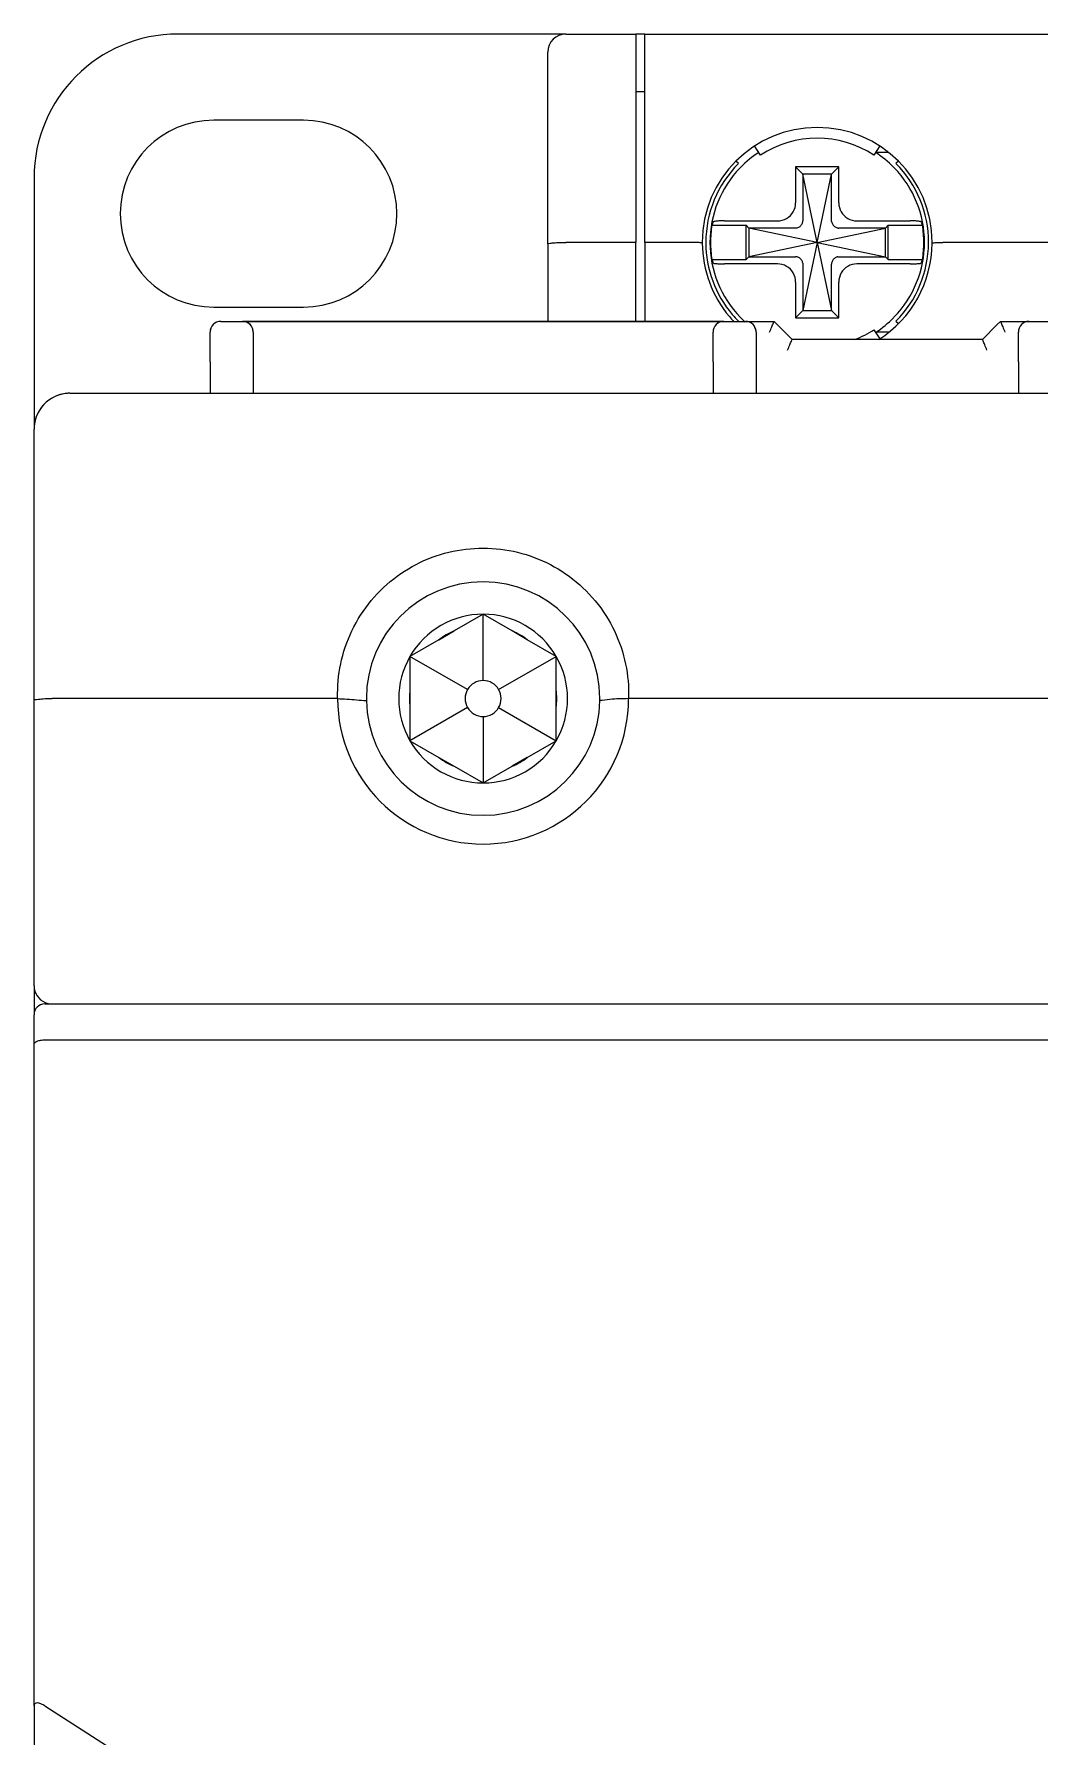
# Model space of a CAD drawing. Header units: millimetres. Extents: x -2567 to -2130, y -1703 to -1559.
# Drawn here: x -2566.66 to -2538.66, y -1608.51 to -1561.1 of the extents above; entities that cross this region are included whole.
import ezdxf

# ---------------------------------------------------------------- set-up
doc = ezdxf.new("R2010")
doc.units = ezdxf.units.MM

msp = doc.modelspace()

# ---------------------------------------------------------------- linework, layer by layer
at = {"color": 7, "linetype": 'Continuous'}
for p, q in [((-2552.859, -1561.101), (-2562.659, -1561.101)), ((-2551.859, -1561.101), (-2552.859, -1561.101)), ((-2551.859, -1561.101), (-2549.909, -1561.101)), ((-2551.859, -1561.101), (-2549.909, -1561.101)), ((-2549.909, -1561.101), (-2549.909, -1561.516)), ((-2549.659, -1561.101), (-2549.909, -1561.101)), ((-2549.659, -1561.101), (-2513.659, -1561.101)), ((-2549.659, -1561.101), (-2513.659, -1561.101)), ((-2549.659, -1561.349), (-2549.659, -1561.101)), ((-2552.359, -1566.944), (-2552.359, -1561.601)), ((-2549.909, -1561.516), (-2549.909, -1566.901)), ((-2549.659, -1566.901), (-2549.659, -1561.349)), ((-2549.909, -1562.701), (-2549.659, -1562.701)), ((-2559.159, -1563.501), (-2561.659, -1563.501)), ((-2546.438, -1564.469), (-2546.602, -1564.217)), ((-2543.116, -1564.217), (-2543.279, -1564.469)), ((-2542.879, -1564.401), (-2543.235, -1564.401)), ((-2547.051, -1564.709), (-2547.122, -1564.638)), ((-2544.259, -1564.801), (-2545.459, -1564.801)), ((-2545.459, -1564.801), (-2545.459, -1565.796)), ((-2545.259, -1565.001), (-2545.459, -1564.801)), ((-2544.459, -1565.001), (-2544.259, -1564.801)), ((-2544.259, -1565.796), (-2544.259, -1564.801)), ((-2542.596, -1564.638), (-2542.667, -1564.709)), ((-2566.659, -1565.101), (-2566.659, -1570.687)), ((-2544.459, -1565.001), (-2545.259, -1565.001)), ((-2544.859, -1566.901), (-2545.259, -1565.001)), ((-2545.259, -1565.001), (-2545.259, -1566.299)), ((-2544.859, -1566.901), (-2544.459, -1565.001)), ((-2544.459, -1566.299), (-2544.459, -1565.001)), ((-2547.443, -1566.301), (-2545.964, -1566.301)), ((-2543.754, -1566.301), (-2542.275, -1566.301)), ((-2547.788, -1566.421), (-2546.839, -1566.421)), ((-2546.759, -1566.501), (-2546.839, -1566.421)), ((-2546.839, -1567.381), (-2546.839, -1566.421)), ((-2546.759, -1566.501), (-2546.759, -1567.301)), ((-2545.461, -1566.501), (-2546.759, -1566.501)), ((-2544.859, -1566.901), (-2546.759, -1566.501)), ((-2544.859, -1566.901), (-2542.959, -1566.501)), ((-2542.959, -1566.501), (-2544.257, -1566.501)), ((-2542.959, -1566.501), (-2542.879, -1566.421)), ((-2542.959, -1567.301), (-2542.959, -1566.501)), ((-2542.879, -1567.381), (-2542.879, -1566.421)), ((-2542.879, -1566.421), (-2541.929, -1566.421)), ((-2552.359, -1566.944), (-2552.359, -1569.101)), ((-2549.909, -1566.901), (-2551.859, -1566.901)), ((-2549.909, -1569.101), (-2549.909, -1566.901)), ((-2549.659, -1566.901), (-2549.659, -1569.101)), ((-2548.359, -1566.901), (-2549.659, -1566.901)), ((-2546.759, -1567.301), (-2546.839, -1567.381)), ((-2544.859, -1566.901), (-2546.759, -1567.301)), ((-2546.759, -1567.301), (-2545.461, -1567.301)), ((-2544.859, -1566.901), (-2545.259, -1568.801)), ((-2544.859, -1566.901), (-2544.459, -1568.801)), ((-2544.859, -1566.901), (-2542.959, -1567.301)), ((-2544.257, -1567.301), (-2542.959, -1567.301)), ((-2542.959, -1567.301), (-2542.879, -1567.381)), ((-2538.359, -1566.901), (-2541.359, -1566.901)), ((-2547.788, -1567.381), (-2546.839, -1567.381)), ((-2545.964, -1567.501), (-2547.443, -1567.501)), ((-2545.259, -1567.503), (-2545.259, -1568.801)), ((-2544.459, -1568.801), (-2544.459, -1567.503)), ((-2542.275, -1567.501), (-2543.754, -1567.501)), ((-2542.879, -1567.381), (-2541.929, -1567.381)), ((-2545.459, -1568.006), (-2545.459, -1569.001)), ((-2544.259, -1569.001), (-2544.259, -1568.006)), ((-2561.659, -1568.701), (-2559.159, -1568.701)), ((-2561.459, -1569.101), (-2560.859, -1569.101)), ((-2547.459, -1569.101), (-2560.859, -1569.101)), ((-2560.859, -1569.101), (-2547.459, -1569.101)), ((-2547.459, -1569.101), (-2546.859, -1569.101)), ((-2547.459, -1569.101), (-2546.859, -1569.101)), ((-2546.859, -1569.101), (-2546.059, -1569.101)), ((-2546.859, -1569.101), (-2546.059, -1569.101)), ((-2545.971, -1569.189), (-2546.059, -1569.101)), ((-2545.559, -1569.601), (-2545.971, -1569.189)), ((-2545.259, -1568.801), (-2545.459, -1569.001)), ((-2545.459, -1569.001), (-2544.259, -1569.001)), ((-2545.259, -1568.801), (-2544.459, -1568.801)), ((-2544.459, -1568.801), (-2544.259, -1569.001)), ((-2542.667, -1569.093), (-2542.596, -1569.163)), ((-2539.847, -1569.189), (-2540.259, -1569.601)), ((-2539.759, -1569.101), (-2539.847, -1569.189)), ((-2539.759, -1569.101), (-2538.959, -1569.101)), ((-2539.759, -1569.101), (-2538.959, -1569.101)), ((-2538.959, -1569.101), (-2538.359, -1569.101)), ((-2561.759, -1570.225), (-2561.759, -1569.401)), ((-2560.559, -1569.401), (-2560.559, -1570.225)), ((-2547.759, -1570.225), (-2547.759, -1569.401)), ((-2547.759, -1570.225), (-2547.759, -1569.401)), ((-2546.559, -1569.401), (-2546.559, -1570.225)), ((-2546.559, -1569.401), (-2546.559, -1570.225)), ((-2540.259, -1569.601), (-2545.559, -1569.601)), ((-2540.259, -1569.601), (-2545.559, -1569.601)), ((-2543.279, -1569.333), (-2543.116, -1569.585)), ((-2542.875, -1569.401), (-2543.235, -1569.401)), ((-2539.259, -1570.225), (-2539.259, -1569.401)), ((-2539.259, -1570.225), (-2539.259, -1569.401)), ((-2561.759, -1570.225), (-2561.759, -1571.101)), ((-2560.559, -1570.225), (-2560.559, -1571.101)), ((-2560.559, -1570.225), (-2560.559, -1571.101)), ((-2547.759, -1570.225), (-2547.759, -1571.101)), ((-2546.559, -1570.225), (-2546.559, -1571.101)), ((-2546.559, -1570.225), (-2546.559, -1571.101)), ((-2539.259, -1570.225), (-2539.259, -1571.101)), ((-2566.659, -1570.687), (-2566.659, -1572.101)), ((-2565.659, -1571.101), (-2497.659, -1571.101)), ((-2565.659, -1571.101), (-2497.659, -1571.101)), ((-2566.659, -1579.645), (-2566.659, -1572.101)), ((-2554.159, -1577.251), (-2554.963, -1577.715)), ((-2553.354, -1577.715), (-2554.159, -1577.251)), ((-2554.159, -1579.101), (-2554.159, -1577.251)), ((-2555.39, -1577.961), (-2554.963, -1577.715)), ((-2552.928, -1577.961), (-2553.354, -1577.715)), ((-2555.39, -1577.961), (-2556.194, -1578.426)), ((-2552.124, -1578.426), (-2552.928, -1577.961)), ((-2556.194, -1578.426), (-2556.194, -1579.355)), ((-2554.592, -1579.351), (-2556.194, -1578.426)), ((-2553.726, -1579.351), (-2552.124, -1578.426)), ((-2552.124, -1579.355), (-2552.124, -1578.426)), ((-2566.659, -1587.601), (-2566.659, -1579.645)), ((-2566.659, -1587.601), (-2566.659, -1579.645)), ((-2558.206, -1579.601), (-2566.159, -1579.601)), ((-2556.194, -1579.355), (-2556.194, -1579.847)), ((-2552.124, -1579.847), (-2552.124, -1579.355)), ((-2535.706, -1579.601), (-2550.111, -1579.601)), ((-2556.194, -1579.847), (-2556.194, -1580.776)), ((-2554.592, -1579.851), (-2556.194, -1580.776)), ((-2554.159, -1580.101), (-2554.159, -1581.951)), ((-2553.726, -1579.851), (-2552.124, -1580.776)), ((-2552.124, -1580.776), (-2552.124, -1579.847)), ((-2556.194, -1580.776), (-2555.39, -1581.24)), ((-2552.928, -1581.24), (-2552.124, -1580.776)), ((-2555.39, -1581.24), (-2554.963, -1581.486)), ((-2554.963, -1581.486), (-2554.159, -1581.951)), ((-2554.159, -1581.951), (-2553.354, -1581.486)), ((-2552.928, -1581.24), (-2553.354, -1581.486)), ((-2566.659, -1587.601), (-2566.659, -1588.401)), ((-2566.359, -1588.101), (-2496.959, -1588.101)), ((-2566.659, -1589.225), (-2566.659, -1588.401)), ((-2566.659, -1589.225), (-2566.659, -1588.401)), ((-2566.359, -1589.101), (-2496.959, -1589.101)), ((-2566.659, -1607.644), (-2566.659, -1589.225)), ((-2566.659, -1607.644), (-2566.659, -1589.225)), ((-2566.659, -1607.644), (-2566.659, -1609.251)), ((-2566.359, -1607.644), (-2563.859, -1609.251))]:
    msp.add_line(p, q, dxfattribs=at)
for centre, radius, start, end in [((-2562.659, -1565.101), 4, 90, 180), ((-2551.859, -1561.601), 0.5, 90, 180), ((-2561.659, -1566.101), 2.6, 90, 270), ((-2559.159, -1566.101), 2.6, 270, 90), ((-2544.859, -1566.901), 3.2, 0, 180), ((-2544.859, -1566.901), 2.9, 57, 123), ((-2544.859, -1566.901), 2.986, 123.0545, 135.4213), ((-2544.859, -1566.901), 2.986, 44.5783, 57.0917), ((-2544.859, -1566.901), 3.1, 135.0012, 180), ((-2544.859, -1566.901), 2.986, 135.9533, 180), ((-2544.859, -1566.901), 2.986, 135.4213, 135.9533), ((-2544.859, -1566.901), 2.986, 44.0682, 44.5783), ((-2544.859, -1566.901), 2.986, 0, 44.0682), ((-2544.859, -1566.901), 3.1, 0, 44.9988), ((-2544.859, -1566.901), 2.969, 170.6948, 180), ((-2544.859, -1566.901), 2.969, 0, 9.3052), ((-2544.859, -1566.901), 3.2, 180, 180.4297), ((-2544.859, -1566.901), 3.2, 180.4297, 220.1995), ((-2544.859, -1566.901), 3.1, 180, 180.2593), ((-2544.859, -1566.901), 3.1, 180.2593, 220.2953), ((-2544.859, -1566.901), 2.986, 180, 224.2274), ((-2544.859, -1566.901), 2.969, 180, 189.3052), ((-2544.859, -1566.901), 3.2, 302.3624, 359.5703), ((-2544.859, -1566.901), 2.986, 315.9533, 0), ((-2544.859, -1566.901), 3.1, 315.0012, 359.7407), ((-2544.859, -1566.901), 2.969, 350.6948, 0), ((-2544.859, -1566.901), 3.1, 359.7407, 0), ((-2544.859, -1566.901), 3.2, 359.5703, 0), ((-2561.459, -1569.401), 0.3, 90, 180), ((-2561.459, -1569.401), 0.3, 90, 180), ((-2560.859, -1569.401), 0.3, 67.5, 90), ((-2560.859, -1569.401), 0.3, 67.5, 90), ((-2560.859, -1569.401), 0.3, 0, 67.5), ((-2560.859, -1569.401), 0.3, 22.5, 67.5), ((-2547.459, -1569.401), 0.3, 90, 180), ((-2544.859, -1566.901), 3.2, 220.1995, 223.6337), ((-2544.859, -1566.901), 3.1, 220.2953, 224.9988), ((-2544.859, -1566.901), 2.986, 224.2274, 224.5783), ((-2544.859, -1566.901), 2.986, 224.5783, 227.7053), ((-2546.859, -1569.401), 0.3, 67.375, 90), ((-2546.859, -1569.401), 0.3, 22.1745, 67.375), ((-2544.859, -1566.901), 2.986, 303.0545, 315.4213), ((-2544.859, -1566.901), 2.986, 315.4213, 315.9533), ((-2538.959, -1569.401), 0.3, 90, 180), ((-2561.459, -1569.401), 0.3, 153.0784, 180), ((-2560.859, -1569.401), 0.3, 0, 22.5), ((-2546.859, -1569.401), 0.3, 0, 26.7985), ((-2546.859, -1569.401), 0.3, 0, 22.1745), ((-2544.859, -1566.901), 2.9, 291.222, 303), ((-2565.659, -1572.101), 1, 93.7101, 180), ((-2565.659, -1572.101), 1, 90, 105.9016), ((-2565.659, -1572.101), 1, 90, 103.0249), ((-2565.659, -1572.101), 1, 90, 93.7101), ((-2565.659, -1572.101), 1, 145.4692, 161.2764), ((-2565.659, -1572.101), 1, 146.4787, 149.1038), ((-2565.659, -1572.101), 1, 140.3936, 146.4787), ((-2565.659, -1572.101), 1, 141.5714, 145.4692), ((-2565.659, -1572.101), 1, 135.3303, 140.3936), ((-2565.659, -1572.101), 1, 133.0028, 135.3303), ((-2565.659, -1572.101), 1, 124.9167, 128.2622), ((-2565.659, -1572.101), 1, 109.0394, 124.9167), ((-2565.659, -1572.101), 1, 117.1126, 121.4711), ((-2565.659, -1572.101), 1, 105.9016, 109.0394), ((-2565.659, -1572.101), 1, 167.0203, 180), ((-2565.659, -1572.101), 1, 163.2309, 167.0203), ((-2565.659, -1572.101), 1, 161.2764, 163.6751), ((-2554.159, -1579.601), 3.25, 0, 180), ((-2554.159, -1579.601), 2.35, 90, 150), ((-2554.159, -1579.601), 2.35, 30, 90), ((-2554.159, -1579.601), 2.05, 113.1017, 126.8983), ((-2554.159, -1579.601), 2.05, 53.1017, 66.8983), ((-2554.159, -1579.601), 2.35, 150, 210), ((-2554.159, -1579.601), 2.35, 330, 30), ((-2554.159, -1579.601), 0.5, 90, 150), ((-2554.159, -1579.601), 0.5, 30, 90), ((-2554.159, -1579.601), 4.05, 180, 0), ((-2554.159, -1579.601), 3.25, 180, 181.0224), ((-2554.159, -1579.601), 2.05, 173.0869, 186.8983), ((-2554.159, -1579.601), 0.5, 150, 210), ((-2554.159, -1579.601), 0.5, 330, 30), ((-2554.159, -1579.601), 2.05, 353.1017, 6.8983), ((-2554.159, -1579.601), 3.25, 359.0281, 0), ((-2554.159, -1579.601), 3.25, 181.0224, 359.0281), ((-2554.159, -1579.601), 0.5, 210, 270), ((-2554.159, -1579.601), 0.5, 270, 330), ((-2554.159, -1579.601), 2.35, 210, 270), ((-2554.159, -1579.601), 2.35, 270, 330), ((-2554.159, -1579.601), 2.05, 233.1017, 246.8983), ((-2554.159, -1579.601), 2.05, 293.1017, 306.8983), ((-2566.159, -1587.601), 0.5, 180, 247.5), ((-2566.159, -1587.601), 0.5, 180, 247.5), ((-2566.359, -1588.401), 0.3, 90, 180), ((-2566.159, -1587.601), 0.5, 247.5, 270), ((-2566.159, -1587.601), 0.5, 247.5, 270)]:
    msp.add_arc(centre, radius, start, end, dxfattribs=at)
for points, knots in [([(-2545.964, -1566.301), (-2545.876, -1566.301), (-2545.698, -1566.256), (-2545.504, -1566.062), (-2545.459, -1565.884), (-2545.459, -1565.796)], [0, 0, 0, 0, 0.263105, 0.5226064, 0.7862191, 0.7862191, 0.7862191, 0.7862191]), ([(-2544.259, -1565.796), (-2544.259, -1565.884), (-2544.214, -1566.062), (-2544.02, -1566.256), (-2543.842, -1566.301), (-2543.754, -1566.301)], [0, 0, 0, 0, 0.2631619, 0.5225617, 0.7862192, 0.7862192, 0.7862192, 0.7862192]), ([(-2547.756, -1566.33), (-2547.76, -1566.34), (-2547.767, -1566.36), (-2547.778, -1566.39), (-2547.785, -1566.411), (-2547.788, -1566.421)], [0, 0, 0, 0, 0.03206305, 0.06410962, 0.09614328, 0.09614328, 0.09614328, 0.09614328]), ([(-2547.443, -1566.301), (-2547.494, -1566.301), (-2547.588, -1566.3), (-2547.679, -1566.317), (-2547.75, -1566.315), (-2547.756, -1566.33)], [0, 0, 0, 0, 0.1532713, 0.2685235, 0.3159476, 0.3159476, 0.3159476, 0.3159476]), ([(-2545.437, -1566.499), (-2545.408, -1566.495), (-2545.351, -1566.473), (-2545.287, -1566.409), (-2545.264, -1566.352), (-2545.26, -1566.323)], [0, 0, 0, 0, 0.0874412, 0.1770622, 0.2645034, 0.2645034, 0.2645034, 0.2645034]), ([(-2545.26, -1566.323), (-2545.26, -1566.318), (-2545.259, -1566.31), (-2545.259, -1566.302), (-2545.26, -1566.299)], [0, 0, 0, 0, 0.01605249, 0.02415809, 0.02415809, 0.02415809, 0.02415809]), ([(-2544.457, -1566.323), (-2544.458, -1566.318), (-2544.459, -1566.31), (-2544.458, -1566.302), (-2544.458, -1566.299)], [0, 0, 0, 0, 0.01605249, 0.02415809, 0.02415809, 0.02415809, 0.02415809]), ([(-2544.457, -1566.323), (-2544.453, -1566.352), (-2544.431, -1566.409), (-2544.367, -1566.473), (-2544.31, -1566.495), (-2544.281, -1566.499)], [0, 0, 0, 0, 0.0874412, 0.1770622, 0.2645034, 0.2645034, 0.2645034, 0.2645034]), ([(-2541.962, -1566.33), (-2541.967, -1566.315), (-2542.039, -1566.317), (-2542.129, -1566.3), (-2542.224, -1566.301), (-2542.275, -1566.301)], [0, 0, 0, 0, 0.0474242, 0.1626764, 0.3159476, 0.3159476, 0.3159476, 0.3159476]), ([(-2541.929, -1566.421), (-2541.933, -1566.411), (-2541.94, -1566.39), (-2541.95, -1566.36), (-2541.958, -1566.34), (-2541.962, -1566.33)], [0, 0, 0, 0, 0.03203366, 0.06408023, 0.09614328, 0.09614328, 0.09614328, 0.09614328]), ([(-2545.437, -1566.499), (-2545.442, -1566.5), (-2545.45, -1566.501), (-2545.458, -1566.5), (-2545.461, -1566.5)], [0, 0, 0, 0, 0.01605249, 0.02415809, 0.02415809, 0.02415809, 0.02415809]), ([(-2544.281, -1566.499), (-2544.276, -1566.5), (-2544.268, -1566.501), (-2544.26, -1566.5), (-2544.257, -1566.5)], [0, 0, 0, 0, 0.01605249, 0.02415809, 0.02415809, 0.02415809, 0.02415809]), ([(-2552.359, -1566.944), (-2552.359, -1566.934), (-2552.312, -1566.927), (-2552.255, -1566.915), (-2552.142, -1566.908), (-2552.009, -1566.902), (-2551.91, -1566.901), (-2551.859, -1566.901)], [0, 0, 0, 0, 0.027717, 0.0995459, 0.2104617, 0.3500679, 0.5048919, 0.5048919, 0.5048919, 0.5048919]), ([(-2548.146, -1566.907), (-2548.179, -1566.903), (-2548.25, -1566.902), (-2548.32, -1566.901), (-2548.359, -1566.901)], [0, 0, 0, 0, 0.0973755, 0.2125817, 0.2125817, 0.2125817, 0.2125817]), ([(-2548.059, -1566.925), (-2548.059, -1566.916), (-2548.103, -1566.913), (-2548.125, -1566.909), (-2548.146, -1566.907)], [0, 0, 0, 0, 0.02490862, 0.09023887, 0.09023887, 0.09023887, 0.09023887]), ([(-2545.437, -1567.302), (-2545.442, -1567.302), (-2545.45, -1567.301), (-2545.458, -1567.301), (-2545.461, -1567.302)], [0, 0, 0, 0, 0.01605249, 0.02415809, 0.02415809, 0.02415809, 0.02415809]), ([(-2545.26, -1567.479), (-2545.264, -1567.45), (-2545.287, -1567.393), (-2545.351, -1567.329), (-2545.408, -1567.306), (-2545.437, -1567.302)], [0, 0, 0, 0, 0.0874412, 0.1770622, 0.2645034, 0.2645034, 0.2645034, 0.2645034]), ([(-2544.281, -1567.302), (-2544.31, -1567.306), (-2544.367, -1567.329), (-2544.431, -1567.393), (-2544.453, -1567.45), (-2544.457, -1567.479)], [0, 0, 0, 0, 0.0874412, 0.1770622, 0.2645034, 0.2645034, 0.2645034, 0.2645034]), ([(-2544.281, -1567.302), (-2544.276, -1567.302), (-2544.268, -1567.301), (-2544.26, -1567.301), (-2544.257, -1567.302)], [0, 0, 0, 0, 0.01605249, 0.02415809, 0.02415809, 0.02415809, 0.02415809]), ([(-2541.659, -1566.925), (-2541.659, -1566.916), (-2541.614, -1566.913), (-2541.593, -1566.909), (-2541.571, -1566.907)], [0, 0, 0, 0, 0.02487207, 0.09023417, 0.09023417, 0.09023417, 0.09023417]), ([(-2541.571, -1566.907), (-2541.539, -1566.903), (-2541.468, -1566.902), (-2541.397, -1566.901), (-2541.359, -1566.901)], [0, 0, 0, 0, 0.0974486, 0.2125816, 0.2125816, 0.2125816, 0.2125816]), ([(-2547.788, -1567.381), (-2547.785, -1567.391), (-2547.778, -1567.411), (-2547.767, -1567.441), (-2547.76, -1567.461), (-2547.756, -1567.471)], [0, 0, 0, 0, 0.03203366, 0.06408023, 0.09614328, 0.09614328, 0.09614328, 0.09614328]), ([(-2547.756, -1567.471), (-2547.75, -1567.486), (-2547.679, -1567.484), (-2547.588, -1567.502), (-2547.494, -1567.501), (-2547.443, -1567.501)], [0, 0, 0, 0, 0.0474242, 0.1626764, 0.3159476, 0.3159476, 0.3159476, 0.3159476]), ([(-2545.459, -1568.006), (-2545.459, -1567.918), (-2545.504, -1567.74), (-2545.698, -1567.546), (-2545.876, -1567.501), (-2545.964, -1567.501)], [0, 0, 0, 0, 0.2631619, 0.5225617, 0.7862192, 0.7862192, 0.7862192, 0.7862192]), ([(-2545.26, -1567.479), (-2545.26, -1567.484), (-2545.259, -1567.492), (-2545.259, -1567.5), (-2545.26, -1567.503)], [0, 0, 0, 0, 0.01605249, 0.02415809, 0.02415809, 0.02415809, 0.02415809]), ([(-2544.457, -1567.479), (-2544.458, -1567.484), (-2544.459, -1567.492), (-2544.458, -1567.5), (-2544.458, -1567.503)], [0, 0, 0, 0, 0.01605249, 0.02415809, 0.02415809, 0.02415809, 0.02415809]), ([(-2543.754, -1567.501), (-2543.842, -1567.501), (-2544.02, -1567.546), (-2544.214, -1567.74), (-2544.259, -1567.918), (-2544.259, -1568.006)], [0, 0, 0, 0, 0.2632139, 0.5225211, 0.7862193, 0.7862193, 0.7862193, 0.7862193]), ([(-2542.275, -1567.501), (-2542.224, -1567.501), (-2542.129, -1567.502), (-2542.039, -1567.484), (-2541.967, -1567.486), (-2541.962, -1567.471)], [0, 0, 0, 0, 0.1532713, 0.2685235, 0.3159476, 0.3159476, 0.3159476, 0.3159476]), ([(-2541.962, -1567.471), (-2541.958, -1567.461), (-2541.95, -1567.441), (-2541.94, -1567.411), (-2541.933, -1567.391), (-2541.929, -1567.381)], [0, 0, 0, 0, 0.03206305, 0.06410962, 0.09614328, 0.09614328, 0.09614328, 0.09614328]), ([(-2546.183, -1569.401), (-2546.163, -1569.352), (-2546.128, -1569.267), (-2546.086, -1569.167), (-2546.065, -1569.115), (-2546.059, -1569.101)], [0, 0, 0, 0, 0.1570204, 0.2779409, 0.3247177, 0.3247177, 0.3247177, 0.3247177]), ([(-2539.759, -1569.101), (-2539.753, -1569.115), (-2539.731, -1569.167), (-2539.69, -1569.267), (-2539.655, -1569.352), (-2539.634, -1569.401)], [0, 0, 0, 0, 0.0467767, 0.1676973, 0.3247177, 0.3247177, 0.3247177, 0.3247177]), ([(-2545.683, -1569.901), (-2545.663, -1569.852), (-2545.628, -1569.767), (-2545.586, -1569.667), (-2545.565, -1569.615), (-2545.559, -1569.601)], [0, 0, 0, 0, 0.1570204, 0.2779409, 0.3247177, 0.3247177, 0.3247177, 0.3247177]), ([(-2540.134, -1569.901), (-2540.155, -1569.852), (-2540.19, -1569.767), (-2540.231, -1569.667), (-2540.253, -1569.615), (-2540.259, -1569.601)], [0, 0, 0, 0, 0.1570204, 0.2779409, 0.3247177, 0.3247177, 0.3247177, 0.3247177]), ([(-2558.209, -1579.462), (-2558.209, -1579.146), (-2558.132, -1578.5), (-2557.79, -1577.578), (-2557.224, -1576.752), (-2556.474, -1576.089), (-2555.595, -1575.633), (-2554.643, -1575.402), (-2553.668, -1575.403), (-2552.716, -1575.635), (-2551.836, -1576.094), (-2551.088, -1576.759), (-2550.524, -1577.585), (-2550.184, -1578.506), (-2550.109, -1579.148), (-2550.109, -1579.462)], [0, 0, 0, 0, 0.948229, 1.928704, 2.925863, 3.92076, 4.900349, 5.867563, 6.830513, 7.798841, 8.780376, 9.776747, 10.772922, 11.749754, 12.692315, 12.692315, 12.692315, 12.692315]), ([(-2566.659, -1579.645), (-2566.659, -1579.621), (-2566.529, -1579.627), (-2566.401, -1579.598), (-2566.242, -1579.601), (-2566.159, -1579.601)], [0, 0, 0, 0, 0.0702351, 0.2537803, 0.504251, 0.504251, 0.504251, 0.504251]), ([(-2558.206, -1579.601), (-2558.207, -1579.578), (-2558.21, -1579.531), (-2558.209, -1579.485), (-2558.209, -1579.462)], [0, 0, 0, 0, 0.0694633, 0.1389681, 0.1389681, 0.1389681, 0.1389681]), ([(-2558.209, -1579.601), (-2558.122, -1579.607), (-2557.946, -1579.609), (-2557.68, -1579.638), (-2557.499, -1579.648), (-2557.408, -1579.657)], [0, 0, 0, 0, 0.2606609, 0.5280458, 0.8025285, 0.8025285, 0.8025285, 0.8025285]), ([(-2550.109, -1579.601), (-2550.195, -1579.607), (-2550.371, -1579.6), (-2550.638, -1579.63), (-2550.818, -1579.648), (-2550.909, -1579.657)], [0, 0, 0, 0, 0.2594135, 0.5268267, 0.8028962, 0.8028962, 0.8028962, 0.8028962]), ([(-2566.659, -1589.225), (-2566.659, -1589.208), (-2566.636, -1589.168), (-2566.568, -1589.133), (-2566.473, -1589.107), (-2566.399, -1589.101), (-2566.359, -1589.101)], [0, 0, 0, 0, 0.0503675, 0.1244305, 0.2256445, 0.3455515, 0.3455515, 0.3455515, 0.3455515]), ([(-2566.359, -1607.644), (-2566.389, -1607.624), (-2566.446, -1607.592), (-2566.529, -1607.565), (-2566.598, -1607.56), (-2566.651, -1607.589), (-2566.659, -1607.626), (-2566.659, -1607.644)], [0, 0, 0, 0, 0.1080511, 0.1951408, 0.2597826, 0.3096055, 0.3618593, 0.3618593, 0.3618593, 0.3618593])]:
    msp.add_open_spline(points, degree=3, knots=knots, dxfattribs=at)
msp.add_open_spline([(-2550.11, -1579.462), (-2550.11, -1579.508), (-2550.111, -1579.554), (-2550.112, -1579.601)], degree=3, dxfattribs=at)

doc.saveas('drawing.dxf')
